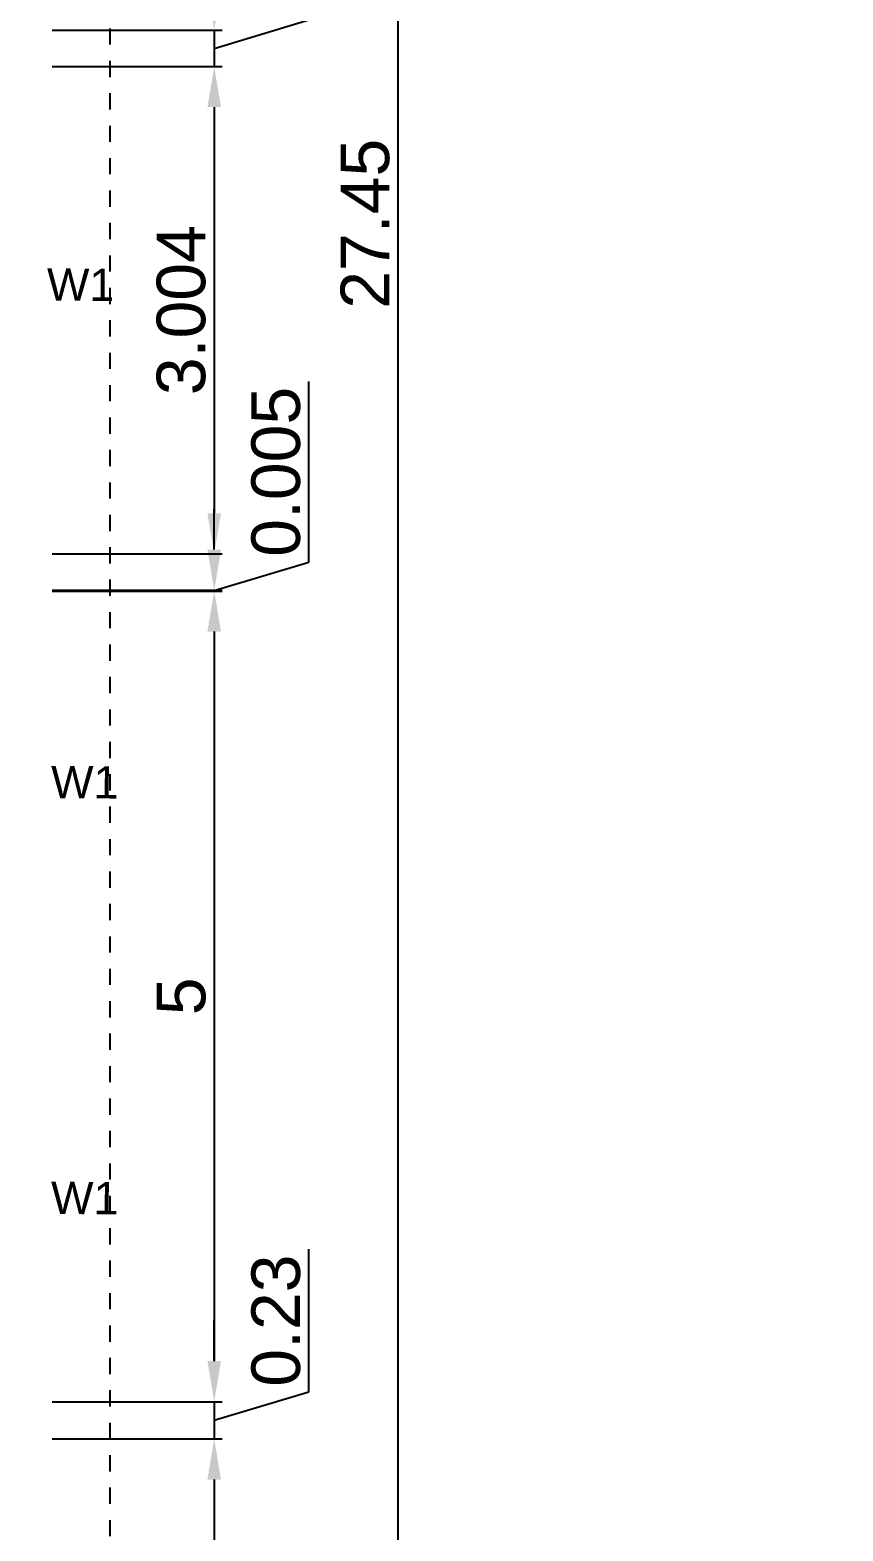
# Model space of a CAD drawing. Header units: metres. Extents: x 0 to 2048, y 111 to 219.
# Drawn here: x 1853.03 to 1858.05, y 155.55 to 164.8 of the extents above; entities that cross this region are included whole.
import ezdxf

# ---------------------------------------------------------------- set-up
doc = ezdxf.new("R2010")
doc.units = ezdxf.units.M
doc.header["$LTSCALE"] = 0.5
doc.header["$MEASUREMENT"] = 0
doc.header["$PDMODE"] = 3
doc.linetypes.add('( Dashed )', pattern=[0.75, 0.5, -0.25])
doc.layers.add('layout bou', color=1, linetype='Continuous', lineweight=60)
doc.layers.add('layout bou @ 1', color=1, linetype='Continuous', lineweight=60)
doc.styles.add('200LT_S', font='arial.ttf', dxfattribs={"height": 0.3})
doc.styles.add('PATTA & SITE', font='arial.ttf', dxfattribs={"height": 1.5})
doc.styles.get("Standard").update_dxf_attribs({"font": ''})
doc.styles.get('Standard').set_extended_font_data('Arial Black')
doc.dimstyles.new('Building Arrow', dxfattribs={"dimscale": 0, "dimtxt": 1, "dimasz": 1, "dimexe": 0.18, "dimexo": 0.0625, "dimgap": 0.09, "dimtad": 0, "dimdec": 1, "dimzin": 0, "dimdsep": 46, "dimtxsty": 'Standard', "dimcen": 0.09, "dimse1": 1, "dimse2": 1, "dimclrt": 7, "dimadec": 1, "dimazin": 0, "dimtfac": 1, "dimtdec": 1, "dimtofl": 0, "dimtmove": 0, "dimatfit": 3, "dimfxl": 0, "dimtolj": 1, "dimtzin": 0, "dimarcsym": 0})

# ---------------------------------------------------------------- blocks, each defined once
blk = doc.blocks.new('*D4')
at = {"layer": 'Defpoints', "color": 0, "lineweight": -3}
for p in [(1730.1741, 160.2208), (1730.1741, 160.2208), (1916.2515, 130.4545)]:
    blk.add_point(p, dxfattribs=at)
at = {"layer": 'layout bou', "color": 0, "lineweight": -2}
for p, q in [((1731.1615, 160.0628), (1821.1248, 145.6716)), ((1915.2641, 130.6124), (1825.3008, 145.0036))]:
    blk.add_line(p, q, dxfattribs=at)
at = {"layer": 'layout bou', "color": 0, "lineweight": -3}
for points in [[(1731.1879, 160.2274), (1731.1352, 159.8982), (1730.1741, 160.2208)], [(1915.2904, 130.777), (1915.2378, 130.4478), (1916.2515, 130.4545)]]:
    blk.add_solid(points, dxfattribs=at)
at = {"layer": 'layout bou', "color": 7, "lineweight": 15, "insert": (1823.2128, 145.3376), "char_height": 1, "attachment_point": 5, "rotation": 350.91154}
blk.add_mtext('\\A1;188.4', dxfattribs=at)
blk = doc.blocks.new('*D9')
at = {"layer": 'Defpoints', "color": 0, "lineweight": -3}
for p in [(1764.1257, 208.0316), (1764.1257, 208.0316), (1929.9765, 145.7045)]:
    blk.add_point(p, dxfattribs=at)
at = {"layer": 'layout bou', "color": 0, "lineweight": -2}
for p, q in [((1765.0618, 207.6799), (1845.0867, 177.6063)), ((1929.0405, 146.0562), (1849.0155, 176.1298))]:
    blk.add_line(p, q, dxfattribs=at)
at = {"layer": 'layout bou', "color": 0, "lineweight": -3}
for points in [[(1765.1204, 207.8359), (1765.0031, 207.5239), (1764.1257, 208.0316)], [(1929.0991, 146.2122), (1928.9818, 145.9002), (1929.9765, 145.7045)]]:
    blk.add_solid(points, dxfattribs=at)
at = {"layer": 'layout bou', "color": 7, "lineweight": 15, "insert": (1847.0511, 176.868), "char_height": 1, "attachment_point": 5, "rotation": 339.40364}
blk.add_mtext('\\A1;177.2', dxfattribs=at)

msp = doc.modelspace()

# ---------------------------------------------------------------- linework, layer by layer
at = {"linetype": '( Dashed )', "lineweight": -3, "ltscale": 0.0008}
msp.add_line((1853.52887, 153.11467), (1853.52887, 177.93467), dxfattribs=at)
at = {"color": 7, "lineweight": -3}
for p, q in [((1855.30704, 150.13467), (1855.30704, 177.08467)), ((1854.17185, 164.69164), (1854.75637, 164.867)), ((1854.17185, 164.80414), (1854.17185, 164.57914)), ((1854.17185, 164.32914), (1854.17185, 161.82467)), ((1854.17185, 164.32914), (1854.17185, 164.07914)), ((1854.75637, 161.52253), (1854.75637, 162.63712)), ((1854.17185, 161.59967), (1854.17185, 161.84967)), ((1854.17185, 161.34717), (1854.75637, 161.52253)), ((1854.17185, 161.34967), (1854.17185, 161.34467)), ((1854.17185, 161.09467), (1854.17185, 156.59467)), ((1854.17185, 161.09467), (1854.17185, 160.84467)), ((1854.75668, 156.40512), (1854.75668, 157.28438)), ((1854.17185, 156.59467), (1854.17185, 156.84467)), ((1854.17185, 156.22967), (1854.75668, 156.40512)), ((1854.17185, 156.34467), (1854.17185, 156.11467)), ((1854.17185, 155.86467), (1854.17185, 153.58967)), ((1854.17185, 155.86467), (1854.17185, 155.61467))]:
    msp.add_line(p, q, dxfattribs=at)
at = {"color": 252, "lineweight": -3}
for p, q in [((1853.17185, 164.80414), (1854.22185, 164.80414)), ((1853.17185, 164.80414), (1854.22185, 164.80414)), ((1853.17185, 164.57914), (1854.22185, 164.57914)), ((1853.17185, 164.57914), (1854.22185, 164.57914)), ((1853.17185, 161.57467), (1854.22185, 161.57467)), ((1853.17185, 161.34967), (1854.22185, 161.34967)), ((1853.17185, 161.34467), (1854.22185, 161.34467)), ((1853.17185, 161.34467), (1854.22185, 161.34467)), ((1853.17185, 156.34467), (1854.22185, 156.34467)), ((1853.17185, 156.34467), (1854.22185, 156.34467)), ((1853.17185, 156.11467), (1854.22185, 156.11467)), ((1853.17185, 156.11467), (1854.22185, 156.11467))]:
    msp.add_line(p, q, dxfattribs=at)
at = {"color": 7, "lineweight": -3}
for points in [[(1854.13019, 165.05414), (1854.21352, 165.05414), (1854.17185, 164.80414)], [(1854.13019, 165.05414), (1854.21352, 165.05414), (1854.17185, 164.80414)], [(1854.13019, 164.32914), (1854.21352, 164.32914), (1854.17185, 164.57914)], [(1854.13019, 164.32914), (1854.21352, 164.32914), (1854.17185, 164.57914)], [(1854.13019, 161.82467), (1854.21352, 161.82467), (1854.17185, 161.57467)], [(1854.13019, 161.59967), (1854.21352, 161.59967), (1854.17185, 161.34967)], [(1854.13019, 161.09467), (1854.21352, 161.09467), (1854.17185, 161.34467)], [(1854.13019, 161.09467), (1854.21352, 161.09467), (1854.17185, 161.34467)], [(1854.13019, 156.59467), (1854.21352, 156.59467), (1854.17185, 156.34467)], [(1854.13019, 156.59467), (1854.21352, 156.59467), (1854.17185, 156.34467)], [(1854.13019, 155.86467), (1854.21352, 155.86467), (1854.17185, 156.11467)], [(1854.13019, 155.86467), (1854.21352, 155.86467), (1854.17185, 156.11467)]]:
    msp.add_solid(points, dxfattribs=at)

# ---------------------------------------------------------------- texts
at = {"lineweight": -3, "style": 'PATTA & SITE'}
for p in [(1853.13826, 163.13598, 0), (1853.16348, 160.06732, 0), (1853.16348, 157.50246, 0)]:
    msp.add_text('W1', height=0.199101, rotation=359.619539, dxfattribs=at).set_placement(p)
at = {"lineweight": -3, "char_height": 0.3, "attachment_point": 5, "rotation": 90, "style": '200LT_S'}
for s, insert in [('27.45', (1855.10387, 163.60967)), ('3.004', (1853.96858, 163.07691)), ('0.005', (1854.5532, 162.07983)), ('5', (1853.96929, 158.84467)), ('0.23', (1854.5534, 156.84475))]:
    msp.add_mtext(s, dxfattribs=dict(at, insert=insert))

# ---------------------------------------------------------------- dimensions: what is measured, and where the dimension line sits
at = {"layer": 'layout bou @ 1', "color": 8, "lineweight": 15}
for p1, p2, picture, middle in [((1929.97654, 145.70445), (1764.12569, 208.03165), '*D9', (1847.05112, 176.86805)), ((1916.25154, 130.45445), (1730.17408, 160.22078), '*D4', (1823.21281, 145.33762))]:
    dim = msp.add_aligned_dim(p1=p1, p2=p2, distance=0, dimstyle='Building Arrow', override={"dimscale": 1, "dimtix": 0, "dimtofl": 0, "dimtmove": 0, "dimatfit": 3}, dxfattribs=at)
    dim.commit()
    dim.dimension.update_dxf_attribs({"geometry": picture, "text_midpoint": middle})

doc.saveas('drawing.dxf')
